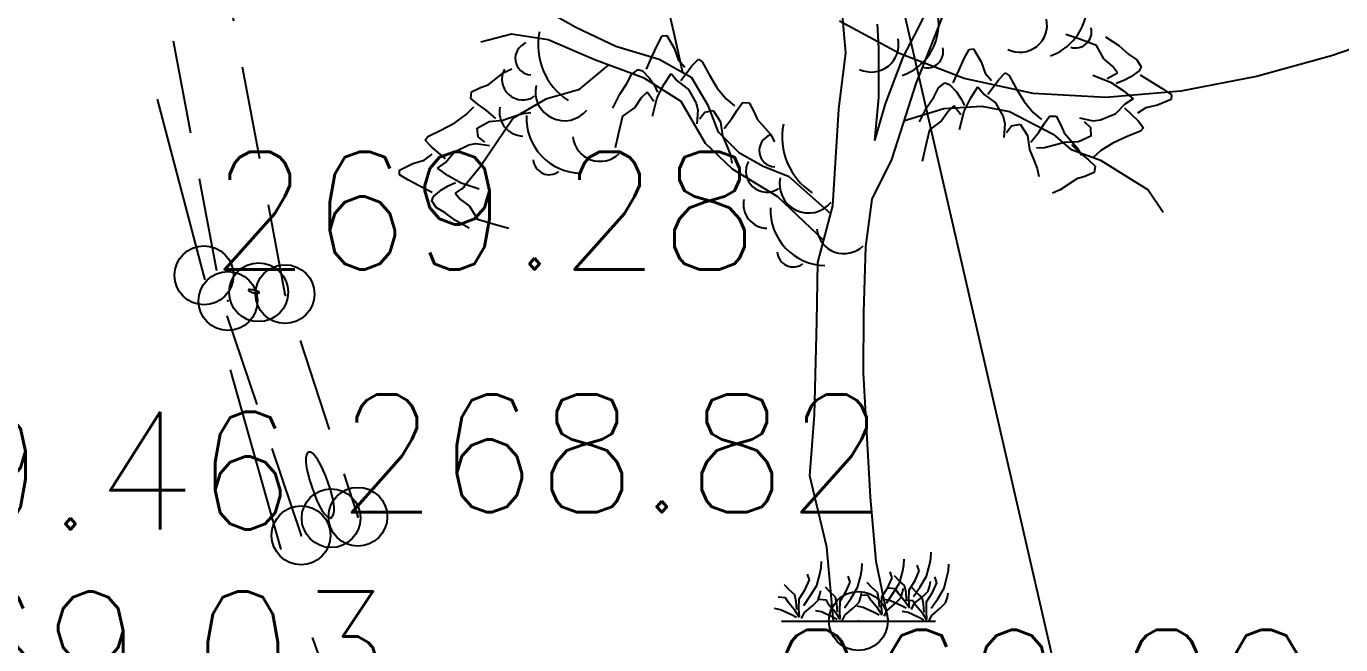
# Model space of a CAD drawing. Header units: millimetres. Extents: x 524954 to 526204, y 9523489 to 9524010.
# Drawn here: x 525202.7 to 525213.86, y 9523682.08 to 9523687.34 of the extents above; entities that cross this region are included whole.
import ezdxf
from ezdxf.enums import TextEntityAlignment as Align

# ---------------------------------------------------------------- set-up
doc = ezdxf.new("R2010")
doc.units = ezdxf.units.MM
doc.header["$PDMODE"] = 32
doc.header["$PDSIZE"] = 0.5
doc.linetypes.add('ACAD_ISO12W100', pattern=[21, 12, -3, 0, -3, 0, -3])
doc.linetypes.add('CACHE2', pattern=[4.7625, 3.175, -1.5875])
for name, color, linetype in [('Arbre', 34, 'ACAD_ISO12W100'), ('Borde_Piste', 7, 'CACHE2'), ('Caniveau', 5, 'CACHE2'), ('Cloture', 7, 'Continuous'), ('CN_01_00', 3, 'Continuous'), ('CN_10_00', 1, 'Continuous'), ('TopoAlt', 3, 'Continuous'), ('TOPOJIS', 7, 'Continuous')]:
    doc.layers.add(name, color=color, linetype=linetype)
doc.styles.add('Simplex 1.0', font='Simplex.shx', dxfattribs={"width": 0.99, "height": 1})
doc.linetypes.add('LIMITE1', pattern='A,6.35,-2.54,[133,ltypeshp.shx,S=2.54,R=0,X=-2.54,Y=0],-2.54,25.4', length=36.83)

# ---------------------------------------------------------------- blocks, each defined once
blk = doc.blocks.new('TCPOINT M')
at = {"color": 0}
blk.add_point((0, 0), dxfattribs=at)
at = {"layer": 'TopoAlt', "style": 'Simplex 1.0', "width": 0.99}
blk.add_attdef('ALT', (0.15, 0.15), '', height=1, dxfattribs=at)
blk = doc.blocks.new('v088')
at = {"linetype": 'Continuous'}
for p, q in [((-0.107, 4.829), (-0.165, 5.487)), ((0.51, 5.041), (0.671, 5.368)), ((-1.559, 4.967), (-1.635, 5.301)), ((-2.4, 5.043), (-2.621, 5.169)), ((0.619, 4.888), (0.731, 5.176)), ((-2.061, 4.882), (-2.4, 5.043)), ((0.172, 4.872), (0.161, 5.071)), ((0.379, 4.79), (0.51, 5.041)), ((-2.946, 4.988), (-3.206, 4.92)), ((-2.634, 4.938), (-2.946, 4.988)), ((-2.233, 4.766), (-2.634, 4.938)), ((-1.492, 4.659), (-1.559, 4.967)), ((-1.692, 4.771), (-2.061, 4.882)), ((-0.166, 4.349), (-0.107, 4.829)), ((0.174, 4.45), (0.172, 4.872)), ((0.489, 4.568), (0.619, 4.888)), ((-2.123, 4.725), (-2.377, 4.514)), ((-1.819, 4.613), (-2.233, 4.766)), ((-1.415, 4.615), (-1.692, 4.771)), ((0.231, 4.395), (0.379, 4.79)), ((-1.504, 4.415), (-1.819, 4.613)), ((-1.273, 4.376), (-1.415, 4.615)), ((-2.377, 4.514), (-2.655, 4.434)), ((0.384, 4.23), (0.489, 4.568)), ((-2.655, 4.434), (-2.931, 4.273)), ((-1.298, 4.058), (-1.504, 4.415)), ((-1.188, 4.154), (-1.273, 4.376)), ((0.138, 4.082), (0.174, 4.45)), ((0.138, 4.082), (0.231, 4.395)), ((0.391, 4.253), (0.724, 4.355)), ((0.724, 4.355), (1.047, 4.375)), ((1.047, 4.375), (1.284, 4.33)), ((-2.931, 4.273), (-3.209, 3.863)), ((-0.217, 3.527), (-0.166, 4.349)), ((1.284, 4.33), (1.655, 4.138)), ((-1.01, 3.977), (-1.188, 4.154)), ((0.285, 3.923), (0.384, 4.23)), ((1.655, 4.138), (1.8, 4.011)), ((-1.069, 3.839), (-1.298, 4.058)), ((-0.808, 3.863), (-1.01, 3.977)), ((0.118, 3.584), (0.285, 3.923)), ((1.8, 4.011), (2.057, 3.917)), ((2.057, 3.917), (2.461, 3.664)), ((-3.209, 3.863), (-3.367, 3.667)), ((-0.685, 3.605), (-1.069, 3.839)), ((-0.589, 3.774), (-0.808, 3.863)), ((-0.234, 3.461), (-0.589, 3.774)), ((-0.294, 3.234), (-0.685, 3.605)), ((0.064, 3.179), (0.118, 3.584)), ((2.461, 3.664), (2.589, 3.474)), ((-0.344, 3.046), (-0.217, 3.527)), ((0.045, 2.625), (0.064, 3.179)), ((-0.352, 2.542), (-0.344, 3.046)), ((0.043, 2.109), (0.045, 2.625)), ((-0.373, 1.752), (-0.352, 2.542)), ((0.102, 1.053), (0.043, 2.109)), ((-0.412, 1.235), (-0.373, 1.752)), ((-0.268, 0.628), (-0.412, 1.235)), ((0.151, 0.506), (0.102, 1.053)), ((-0.213, 0), (-0.268, 0.628)), ((0.256, 0), (0.151, 0.506)), ((-0.654, 0), (0.654, 0))]:
    blk.add_line(p, q, dxfattribs=at)
at = {"color": 3, "linetype": 'Continuous'}
for p, q in [((-1.707, 4.895), (-1.667, 4.973)), ((-1.667, 4.973), (-1.628, 4.976)), ((-1.628, 4.976), (-1.564, 4.867)), ((1.872, 4.946), (1.762, 4.985)), ((2.022, 4.89), (1.872, 4.946)), ((2.099, 4.964), (2.211, 4.89)), ((-1.801, 4.689), (-1.751, 4.8)), ((-1.751, 4.8), (-1.707, 4.895)), ((-1.564, 4.867), (-1.531, 4.771)), ((0.899, 4.779), (0.939, 4.857)), ((0.939, 4.857), (0.978, 4.861)), ((0.978, 4.861), (1.042, 4.751)), ((2.083, 4.778), (2.022, 4.89)), ((2.211, 4.89), (2.293, 4.818)), ((2.293, 4.818), (2.365, 4.769)), ((-3.01, 4.66), (-2.944, 4.692)), ((-1.531, 4.771), (-1.475, 4.707)), ((-1.508, 4.592), (-1.411, 4.72)), ((-1.411, 4.72), (-1.359, 4.773)), ((-1.359, 4.773), (-1.327, 4.751)), ((-1.327, 4.751), (-1.268, 4.645)), ((0.855, 4.685), (0.899, 4.779)), ((1.042, 4.751), (1.075, 4.656)), ((2.157, 4.714), (2.083, 4.778)), ((2.199, 4.658), (2.157, 4.714)), ((2.365, 4.769), (2.4, 4.71)), ((2.4, 4.71), (2.383, 4.674)), ((-3.143, 4.557), (-3.01, 4.66)), ((-1.966, 4.567), (-1.926, 4.645)), ((-1.926, 4.645), (-1.871, 4.687)), ((-1.871, 4.687), (-1.833, 4.675)), ((-1.833, 4.675), (-1.774, 4.612)), ((-1.774, 4.612), (-1.736, 4.556)), ((-1.651, 4.561), (-1.591, 4.654)), ((-1.591, 4.654), (-1.539, 4.59)), ((-1.539, 4.59), (-1.443, 4.518)), ((-1.268, 4.645), (-1.199, 4.529)), ((0.805, 4.573), (0.855, 4.685)), ((1.075, 4.656), (1.131, 4.592)), ((1.098, 4.476), (1.195, 4.604)), ((1.195, 4.604), (1.247, 4.657)), ((1.247, 4.657), (1.279, 4.636)), ((1.279, 4.636), (1.338, 4.53)), ((1.992, 4.638), (2.142, 4.578)), ((2.113, 4.611), (2.199, 4.658)), ((2.142, 4.578), (2.247, 4.507)), ((2.253, 4.592), (2.189, 4.569)), ((2.313, 4.623), (2.253, 4.592)), ((2.383, 4.674), (2.313, 4.623)), ((2.393, 4.64), (2.497, 4.577)), ((2.497, 4.577), (2.585, 4.521)), ((-3.291, 4.441), (-3.287, 4.496)), ((-3.287, 4.496), (-3.21, 4.533)), ((-3.21, 4.533), (-3.143, 4.557)), ((-2.086, 4.357), (-2.027, 4.477)), ((-2.027, 4.477), (-1.966, 4.567)), ((-1.795, 4.494), (-1.845, 4.445)), ((-1.737, 4.415), (-1.795, 4.494)), ((-1.736, 4.556), (-1.705, 4.495)), ((-1.708, 4.448), (-1.651, 4.561)), ((-1.443, 4.518), (-1.378, 4.401)), ((-1.199, 4.529), (-1.123, 4.438)), ((0.64, 4.452), (0.68, 4.53)), ((0.68, 4.53), (0.735, 4.572)), ((0.735, 4.572), (0.773, 4.559)), ((0.773, 4.559), (0.832, 4.496)), ((0.832, 4.496), (0.87, 4.441)), ((0.955, 4.445), (1.015, 4.539)), ((1.015, 4.539), (1.067, 4.474)), ((1.067, 4.474), (1.163, 4.402)), ((1.338, 4.53), (1.407, 4.414)), ((2.247, 4.507), (2.332, 4.436)), ((2.585, 4.521), (2.658, 4.472)), ((2.658, 4.472), (2.656, 4.433)), ((-3.331, 4.304), (-3.266, 4.37)), ((-3.23, 4.39), (-3.291, 4.441)), ((-3.162, 4.341), (-3.23, 4.39)), ((-1.9, 4.365), (-2.003, 4.29)), ((-1.845, 4.445), (-1.9, 4.365)), ((-1.749, 4.291), (-1.708, 4.448)), ((-1.378, 4.401), (-1.363, 4.341)), ((-1.123, 4.438), (-1.052, 4.377)), ((-1.03, 4.342), (-0.984, 4.405)), ((-0.984, 4.405), (-0.928, 4.404)), ((-0.928, 4.404), (-0.887, 4.33)), ((0.52, 4.241), (0.579, 4.362)), ((0.579, 4.362), (0.64, 4.452)), ((0.811, 4.379), (0.761, 4.33)), ((0.869, 4.3), (0.811, 4.379)), ((0.87, 4.441), (0.901, 4.38)), ((0.898, 4.333), (0.955, 4.445)), ((1.163, 4.402), (1.228, 4.286)), ((1.407, 4.414), (1.483, 4.322)), ((2.262, 4.393), (2.179, 4.306)), ((2.26, 4.362), (2.375, 4.249)), ((2.332, 4.436), (2.262, 4.393)), ((2.441, 4.361), (2.371, 4.315)), ((2.54, 4.383), (2.441, 4.361)), ((2.656, 4.433), (2.54, 4.383)), ((-3.427, 4.233), (-3.331, 4.304)), ((-3.239, 4.188), (-3.137, 4.244)), ((-3.079, 4.271), (-3.162, 4.341)), ((-3.137, 4.244), (-3.019, 4.255)), ((-3.019, 4.255), (-2.933, 4.286)), ((-2.933, 4.286), (-2.851, 4.312)), ((-2.851, 4.312), (-2.783, 4.321)), ((-2.003, 4.29), (-2.04, 4.134)), ((-1.363, 4.341), (-1.372, 4.226)), ((-1.349, 4.266), (-1.305, 4.325)), ((-1.305, 4.325), (-1.233, 4.338)), ((-1.233, 4.338), (-1.171, 4.241)), ((-1.141, 4.184), (-1.075, 4.271)), ((-1.075, 4.271), (-1.03, 4.342)), ((-0.887, 4.33), (-0.859, 4.265)), ((-0.859, 4.265), (-0.748, 4.137)), ((0.706, 4.249), (0.603, 4.175)), ((0.761, 4.33), (0.706, 4.249)), ((0.857, 4.176), (0.898, 4.333)), ((1.228, 4.286), (1.243, 4.226)), ((1.483, 4.322), (1.554, 4.261)), ((1.576, 4.226), (1.623, 4.29)), ((1.623, 4.29), (1.678, 4.289)), ((1.678, 4.289), (1.719, 4.214)), ((1.994, 4.248), (1.88, 4.272)), ((1.917, 4.244), (1.97, 4.193)), ((2.055, 4.256), (1.994, 4.248)), ((2.179, 4.306), (2.055, 4.256)), ((2.375, 4.249), (2.421, 4.191)), ((-3.656, 4.117), (-3.547, 4.171)), ((-3.547, 4.171), (-3.427, 4.233)), ((-3.229, 4.115), (-3.239, 4.188)), ((-2.04, 4.134), (-2.065, 4.02)), ((-1.171, 4.241), (-1.153, 4.123)), ((-0.748, 4.137), (-0.713, 4.073)), ((0.603, 4.175), (0.566, 4.019)), ((1.243, 4.226), (1.234, 4.11)), ((1.258, 4.15), (1.301, 4.209)), ((1.301, 4.209), (1.373, 4.223)), ((1.373, 4.223), (1.435, 4.125)), ((1.465, 4.068), (1.531, 4.155)), ((1.531, 4.155), (1.576, 4.226)), ((1.719, 4.214), (1.747, 4.149)), ((1.747, 4.149), (1.858, 4.021)), ((1.97, 4.193), (1.975, 4.12)), ((2.396, 4.162), (2.283, 4.116)), ((2.421, 4.191), (2.396, 4.162)), ((-3.679, 4.087), (-3.656, 4.117)), ((-3.629, 4.032), (-3.679, 4.087)), ((-3.507, 3.927), (-3.629, 4.032)), ((-3.43, 3.988), (-3.309, 4.046)), ((-3.309, 4.046), (-3.249, 4.058)), ((-3.249, 4.058), (-3.134, 4.042)), ((-3.172, 4.068), (-3.229, 4.115)), ((-1.153, 4.123), (-1.118, 4.039)), ((-1.118, 4.039), (-1.087, 3.959)), ((0.566, 4.019), (0.541, 3.904)), ((1.435, 4.125), (1.453, 4.007)), ((1.58, 4.022), (1.511, 4.017)), ((1.664, 4.043), (1.58, 4.022)), ((1.751, 4.067), (1.664, 4.043)), ((1.87, 4.071), (1.751, 4.067)), ((1.81, 4.048), (1.888, 3.972)), ((1.858, 4.021), (1.893, 3.958)), ((1.975, 4.12), (1.87, 4.071)), ((2.16, 4.062), (2.059, 3.998)), ((2.283, 4.116), (2.16, 4.062)), ((-3.785, 3.887), (-3.688, 3.915)), ((-3.688, 3.915), (-3.621, 3.967)), ((-3.507, 3.896), (-3.43, 3.988)), ((-1.087, 3.959), (-1.074, 3.891)), ((1.453, 4.007), (1.488, 3.924)), ((1.488, 3.924), (1.519, 3.844)), ((1.888, 3.972), (1.953, 3.918)), ((1.953, 3.918), (2.01, 3.864)), ((2.059, 3.998), (1.99, 3.936)), ((-3.898, 3.83), (-3.785, 3.887)), ((-3.897, 3.791), (-3.898, 3.83)), ((-3.574, 3.849), (-3.507, 3.896)), ((-3.484, 3.783), (-3.574, 3.849)), ((1.519, 3.844), (1.532, 3.776)), ((2.002, 3.81), (1.923, 3.778)), ((2.01, 3.864), (2.002, 3.81)), ((-3.821, 3.747), (-3.897, 3.791)), ((-3.729, 3.697), (-3.821, 3.747)), ((-3.621, 3.641), (-3.729, 3.697)), ((-3.542, 3.663), (-3.485, 3.698)), ((-3.485, 3.698), (-3.422, 3.725)), ((-3.375, 3.72), (-3.484, 3.783)), ((-3.344, 3.689), (-3.426, 3.635)), ((-3.221, 3.67), (-3.375, 3.72)), ((1.855, 3.758), (1.714, 3.664)), ((1.923, 3.778), (1.855, 3.758)), ((-3.623, 3.571), (-3.609, 3.608)), ((-3.609, 3.608), (-3.542, 3.663)), ((-3.426, 3.635), (-3.38, 3.583)), ((-3.38, 3.583), (-3.303, 3.524)), ((1.714, 3.664), (1.647, 3.637)), ((-3.585, 3.514), (-3.623, 3.571)), ((-3.509, 3.469), (-3.585, 3.514)), ((-3.423, 3.403), (-3.509, 3.469)), ((-3.303, 3.524), (-3.234, 3.416)), ((-3.306, 3.337), (-3.423, 3.403)), ((-3.234, 3.416), (-3.081, 3.37)), ((-3.081, 3.37), (-2.968, 3.339)), ((0.615, 0.531), (0.618, 0.584)), ((-0.329, 0.397), (-0.317, 0.454)), ((-0.317, 0.454), (-0.315, 0.507)), ((0.029, 0.435), (0.031, 0.488)), ((0.373, 0.416), (0.385, 0.474)), ((0.385, 0.474), (0.387, 0.526)), ((0.517, 0.426), (0.5, 0.476)), ((0.579, 0.38), (0.603, 0.474)), ((0.603, 0.474), (0.615, 0.531)), ((0.765, 0.43), (0.767, 0.483)), ((-0.452, 0.267), (-0.416, 0.349)), ((-0.416, 0.349), (-0.433, 0.399)), ((-0.353, 0.303), (-0.329, 0.397)), ((-0.07, 0.329), (-0.087, 0.38)), ((-0.007, 0.284), (0.017, 0.377)), ((0.017, 0.377), (0.029, 0.435)), ((0.25, 0.286), (0.286, 0.368)), ((0.286, 0.368), (0.269, 0.418)), ((0.346, 0.341), (0.305, 0.385)), ((0.392, 0.301), (0.346, 0.341)), ((0.349, 0.322), (0.373, 0.416)), ((0.43, 0.264), (0.481, 0.344)), ((0.481, 0.344), (0.517, 0.426)), ((0.524, 0.291), (0.579, 0.38)), ((0.606, 0.303), (0.613, 0.337)), ((0.666, 0.325), (0.649, 0.375)), ((0.728, 0.279), (0.752, 0.373)), ((0.752, 0.373), (0.765, 0.43)), ((-0.587, 0.264), (-0.627, 0.308)), ((-0.541, 0.224), (-0.587, 0.264)), ((-0.529, 0.166), (-0.541, 0.224)), ((-0.502, 0.188), (-0.452, 0.267)), ((-0.409, 0.214), (-0.353, 0.303)), ((-0.341, 0.178), (-0.327, 0.226)), ((-0.327, 0.226), (-0.32, 0.26)), ((-0.24, 0.245), (-0.281, 0.288)), ((-0.195, 0.204), (-0.24, 0.245)), ((-0.156, 0.168), (-0.106, 0.248)), ((-0.106, 0.248), (-0.07, 0.329)), ((-0.063, 0.195), (-0.007, 0.284)), ((0.019, 0.207), (0.026, 0.24)), ((0.115, 0.284), (0.075, 0.327)), ((0.161, 0.243), (0.115, 0.284)), ((0.173, 0.185), (0.161, 0.243)), ((0.2, 0.207), (0.25, 0.286)), ((0.238, 0.151), (0.293, 0.233)), ((0.315, 0.274), (0.25, 0.279)), ((0.293, 0.233), (0.349, 0.322)), ((0.337, 0.236), (0.315, 0.274)), ((0.397, 0.163), (0.337, 0.236)), ((0.361, 0.197), (0.375, 0.245)), ((0.375, 0.245), (0.382, 0.279)), ((0.404, 0.243), (0.392, 0.301)), ((0.409, 0.175), (0.404, 0.243)), ((0.428, 0.183), (0.43, 0.264)), ((0.495, 0.24), (0.454, 0.284)), ((0.469, 0.209), (0.524, 0.291)), ((0.541, 0.2), (0.495, 0.24)), ((0.546, 0.209), (0.591, 0.255)), ((0.579, 0.163), (0.63, 0.243)), ((0.591, 0.255), (0.606, 0.303)), ((0.63, 0.243), (0.666, 0.325)), ((0.673, 0.19), (0.728, 0.279)), ((0.755, 0.202), (0.762, 0.236)), ((-0.618, 0.197), (-0.683, 0.202)), ((-0.596, 0.159), (-0.618, 0.197)), ((-0.536, 0.087), (-0.596, 0.159)), ((-0.524, 0.099), (-0.529, 0.166)), ((-0.505, 0.106), (-0.502, 0.188)), ((-0.464, 0.132), (-0.409, 0.214)), ((-0.459, 0.072), (-0.387, 0.132)), ((-0.387, 0.132), (-0.341, 0.178)), ((-0.272, 0.178), (-0.337, 0.183)), ((-0.25, 0.139), (-0.272, 0.178)), ((-0.19, 0.067), (-0.25, 0.139)), ((-0.183, 0.147), (-0.195, 0.204)), ((-0.178, 0.079), (-0.183, 0.147)), ((-0.159, 0.087), (-0.156, 0.168)), ((-0.118, 0.113), (-0.063, 0.195)), ((-0.113, 0.053), (-0.041, 0.113)), ((-0.041, 0.113), (0.005, 0.159)), ((0.041, 0.115), (-0.01, 0.125)), ((0.005, 0.159), (0.019, 0.207)), ((0.084, 0.216), (0.019, 0.221)), ((0.135, 0.072), (0.041, 0.115)), ((0.106, 0.178), (0.084, 0.216)), ((0.166, 0.106), (0.106, 0.178)), ((0.178, 0.118), (0.173, 0.185)), ((0.197, 0.125), (0.2, 0.207)), ((0.202, 0.055), (0.197, 0.125)), ((0.272, 0.173), (0.221, 0.183)), ((0.243, 0.091), (0.315, 0.151)), ((0.365, 0.13), (0.272, 0.173)), ((0.315, 0.151), (0.361, 0.197)), ((0.406, 0.108), (0.365, 0.13)), ((0.433, 0.108), (0.397, 0.163)), ((0.464, 0.173), (0.399, 0.178)), ((0.433, 0.113), (0.428, 0.183)), ((0.45, 0.099), (0.474, 0.149)), ((0.486, 0.135), (0.464, 0.173)), ((0.474, 0.149), (0.546, 0.209)), ((0.546, 0.063), (0.486, 0.135)), ((0.553, 0.142), (0.541, 0.2)), ((0.558, 0.075), (0.553, 0.142)), ((0.577, 0.082), (0.579, 0.163)), ((0.618, 0.108), (0.673, 0.19)), ((0.695, 0.108), (0.74, 0.154)), ((0.74, 0.154), (0.755, 0.202)), ((-0.661, 0.096), (-0.712, 0.106)), ((-0.567, 0.053), (-0.661, 0.096)), ((-0.527, 0.031), (-0.567, 0.053)), ((-0.5, 0.031), (-0.536, 0.087)), ((-0.5, 0.036), (-0.505, 0.106)), ((-0.483, 0.022), (-0.459, 0.072)), ((-0.315, 0.077), (-0.365, 0.087)), ((-0.221, 0.034), (-0.315, 0.077)), ((-0.18, 0.012), (-0.221, 0.034)), ((-0.154, 0.012), (-0.19, 0.067)), ((-0.154, 0.017), (-0.159, 0.087)), ((-0.137, 0.002), (-0.113, 0.053)), ((0.175, 0.05), (0.135, 0.072)), ((0.202, 0.05), (0.166, 0.106)), ((0.219, 0.041), (0.243, 0.091)), ((0.421, 0.072), (0.37, 0.082)), ((0.514, 0.029), (0.421, 0.072)), ((0.555, 0.007), (0.514, 0.029)), ((0.582, 0.007), (0.546, 0.063)), ((0.582, 0.012), (0.577, 0.082)), ((0.599, -0.002), (0.623, 0.048)), ((0.623, 0.048), (0.695, 0.108))]:
    blk.add_line(p, q, dxfattribs=at)
for centre, major_axis, start_param, end_param in [((1.475, 5.243), (0.33, 0.33), 4.265936, 5.872819), ((0.215, 5.075), (-0.33, 0.33), 2.69514, 4.302022), ((1.37, 5.065), (-0.164, 0.164), 1.908121, 4.146545), ((1.844, 5.006), (-0.0964, 0.0964), 2.051824, 4.174223), ((-2.774, 4.781), (-0.099, 0.099), -0.421529, 2.292047), ((-2.155, 4.896), (-0.4, 0.4), 0.587708, 1.773422), ((0.11, 4.897), (-0.164, 0.164), 1.908121, 4.146545), ((0.584, 4.837), (0.0964, 0.0964), 3.62262, 5.745019), ((-2.851, 4.605), (-0.125, 0.125), 0.293965, 2.957824), ((-2.497, 4.497), (0.174, 0.174), 2.133893, 4.816631), ((-2.844, 4.326), (-0.145, 0.145), 0.590553, 2.325666), ((-2.352, 4.272), (0.33, 0.33), 2.307735, 3.914618), ((-0.082, 4.112), (0.4, 0.4), 2.158504, 3.344219), ((-2.195, 4.138), (0.164, 0.164), 2.463212, 4.701636), ((-0.702, 3.998), (0.099, 0.099), 1.149268, 3.862844), ((-2.625, 3.929), (0.0964, 0.0964), 2.435534, 4.557933), ((-0.779, 3.821), (0.125, 0.125), 1.864761, 4.52862), ((-0.424, 3.713), (0.174, 0.174), 2.133893, 4.816631), ((-0.772, 3.542), (-0.145, 0.145), 0.590553, 2.325666), ((-0.28, 3.489), (0.33, 0.33), 2.307735, 3.914618), ((-0.123, 3.354), (0.164, 0.164), 2.463212, 4.701636), ((-0.553, 3.145), (0.0964, 0.0964), 2.435534, 4.557933)]:
    blk.add_ellipse(centre, major_axis=major_axis, ratio=1, start_param=start_param, end_param=end_param, dxfattribs=at)

msp = doc.modelspace()

# ---------------------------------------------------------------- linework, layer by layer
at = {"layer": 'Borde_Piste', "ltscale": 0.5, "flags": 128}
msp.add_lwpolyline([(525205.674, 9523680.65), (525204.879, 9523682.838), (525204.209, 9523685.22), (525203.206, 9523689.032), (525202.685, 9523694.235), (525202.428, 9523698.209), (525202.986, 9523701.688), (525203.291, 9523702.957)], dxfattribs=at)
at = {"layer": 'Caniveau', "ltscale": 0.25, "flags": 128}
for points in [[(525221.986, 9523745.041), (525219.255, 9523738.914), (525208.931, 9523717.27), (525203.944, 9523705.52), (525202.828, 9523698.319), (525203.581, 9523689.156), (525204.373, 9523684.961), (525205.034, 9523683.01)], [(525222.473, 9523744.824), (525219.739, 9523738.691), (525209.417, 9523717.051), (525204.461, 9523705.373), (525203.364, 9523698.3), (525204.11, 9523689.228), (525204.897, 9523685.06), (525205.516, 9523683.168)]]:
    msp.add_lwpolyline(points, dxfattribs=at)
at = {"layer": 'Cloture', "linetype": 'LIMITE1', "ltscale": 0.1, "flags": 128}
msp.add_lwpolyline([(525212.162, 9523678.723), (525206.634, 9523702.781)], dxfattribs=at)
at = {"layer": 'CN_01_00', "elevation": 269, "flags": 128}
for points in [[(525204.587, 9523685.097), (525204.586, 9523685.094), (525204.588, 9523685.091), (525204.593, 9523685.087), (525204.599, 9523685.083), (525204.607, 9523685.079), (525204.616, 9523685.075), (525204.627, 9523685.072), (525204.637, 9523685.07), (525204.648, 9523685.069), (525204.658, 9523685.068), (525204.666, 9523685.069), (525204.673, 9523685.07), (525204.677, 9523685.072), (525204.678, 9523685.075), (525204.676, 9523685.078), (525204.669, 9523685.081), (525204.66, 9523685.085), (525204.648, 9523685.089), (525204.635, 9523685.092), (525204.622, 9523685.095), (525204.61, 9523685.097), (525204.599, 9523685.098), (525204.592, 9523685.098), (525204.587, 9523685.097)], [(525205.154, 9523683.684), (525205.134, 9523683.705), (525205.115, 9523683.716), (525205.1, 9523683.718), (525205.088, 9523683.71), (525205.079, 9523683.693), (525205.075, 9523683.667), (525205.075, 9523683.631), (525205.081, 9523683.587), (525205.092, 9523683.536), (525205.106, 9523683.481), (525205.124, 9523683.423), (525205.144, 9523683.367), (525205.165, 9523683.313), (525205.188, 9523683.265), (525205.211, 9523683.225), (525205.233, 9523683.194), (525205.253, 9523683.174), (525205.272, 9523683.164), (525205.288, 9523683.163), (525205.301, 9523683.171), (525205.31, 9523683.189), (525205.315, 9523683.216), (525205.315, 9523683.252), (525205.309, 9523683.296), (525205.298, 9523683.347), (525205.283, 9523683.401), (525205.264, 9523683.457), (525205.244, 9523683.513), (525205.222, 9523683.565), (525205.199, 9523683.613), (525205.176, 9523683.653), (525205.154, 9523683.684)]]:
    msp.add_lwpolyline(points, close=True, dxfattribs=at)
at = {"layer": 'CN_10_00', "elevation": 270, "flags": 128}
msp.add_lwpolyline([(525214.401, 9523687.298), (525213.785, 9523687.085), (525213.148, 9523686.908), (525212.505, 9523686.785), (525211.868, 9523686.732), (525211.251, 9523686.764), (525210.666, 9523686.893), (525210.117, 9523687.105), (525209.605, 9523687.38)], dxfattribs=at)

# ---------------------------------------------------------------- block references
at = {"layer": 'Arbre'}
msp.add_blockref('v088', (525209.767, 9523682.282), dxfattribs=at)
at = {"layer": 'TOPOJIS'}
ref = msp.add_blockref('TCPOINT M', (525204.209, 9523685.22, 269.28), dxfattribs=at)
ref.add_attrib('ALT', '269.28', (525204.259, 9523685.27, 269.28), dxfattribs={"layer": 'TopoAlt', "height": 1, "style": 'Simplex 1.0', "width": 0.99})
for p in [(525204.674, 9523685.076, 268.9), (525204.413, 9523685.002, 269.4), (525204.897, 9523685.06, 269.39), (525205.516, 9523683.168, 269.29), (525209.767, 9523682.282, 269.57)]:
    msp.add_blockref('TCPOINT M', p, dxfattribs=at)
ref = msp.add_blockref('TCPOINT M', (525205.289, 9523683.156, 268.82), dxfattribs=at)
ref.add_attrib('ALT', '268.82', (525205.339, 9523683.206, 268.82), dxfattribs={"layer": 'TopoAlt', "height": 1, "style": 'Simplex 1.0', "width": 0.99})
ref = msp.add_blockref('TCPOINT M', (525205.034, 9523683.01, 269.46), dxfattribs=at)
ref.add_attrib('ALT', '269.46', dxfattribs={"layer": 'TopoAlt', "height": 1, "style": 'Simplex 1.0', "width": 0.99}).set_placement((525204.984, 9523683.06, 269.46), align=Align.RIGHT)
ref = msp.add_blockref('TCPOINT M', (525205.863, 9523681.482, 269.03), dxfattribs=at)
ref.add_attrib('ALT', '269.03', dxfattribs={"layer": 'TopoAlt', "height": 1, "style": 'Simplex 1.0', "width": 0.99}).set_placement((525205.813, 9523681.532, 269.03), align=Align.RIGHT)
ref = msp.add_blockref('TCPOINT M', (525208.938, 9523681.157, 269.2), dxfattribs=at)
ref.add_attrib('ALT', '269.20', (525208.988, 9523681.207, 269.2), dxfattribs={"layer": 'TopoAlt', "height": 1, "style": 'Simplex 1.0', "width": 0.99})

doc.saveas('drawing.dxf')
